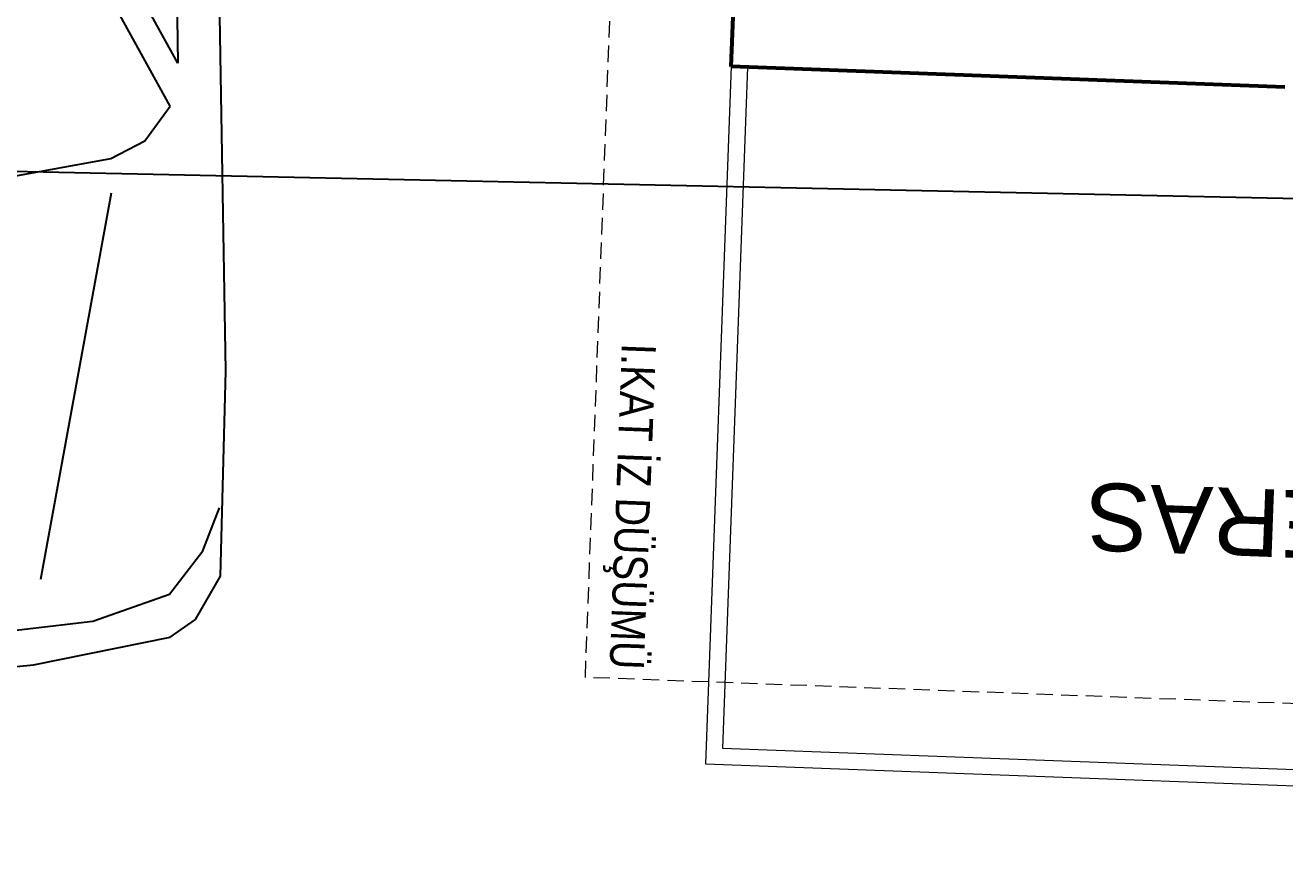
# Model space of a CAD drawing. Header units: centimetres. Extents: x 63871 to 181827, y -95930 to 42199.
# Drawn here: x 153104.4 to 153411.3, y 18542.1 to 18743.2 of the extents above; entities that cross this region are included whole.
import ezdxf

# ---------------------------------------------------------------- set-up
doc = ezdxf.new("R2010")
doc.units = ezdxf.units.CM
doc.linetypes.add('11-021_500-SatisOfisi_220512$0${ Diamond }', pattern=[12, 4, -2, 2, 2, -2])
for name, color, linetype, lineweight in [('A-AREA-IDEN', 7, 'Continuous', 9), ('A-FLOR-HRAL', 11, 'Continuous', 9), ('A-WALL', 12, 'Continuous', 50), ('ARM_Pen_No__252', 8, 'Continuous', 18), ('İz DÜŞÜMÜ', 7, '11-021_500-SatisOfisi_220512$0${ Diamond }', 18), ('OLUK', 222, 'Continuous', 15), ('ÇEKME MESAFESİ', 5, 'Continuous', 25)]:
    doc.layers.add(name, color=color, linetype=linetype, lineweight=lineweight)
doc.layers.add('furn', color=7, linetype='Continuous')
doc.styles.add('Arial', font='Arial.ttf', dxfattribs={"height": 250})
doc.styles.add('MtXpl_Arial_Narrow_1', font='')
doc.styles.get('MtXpl_Arial_Narrow_1').set_extended_font_data('Arial Narrow')

# ---------------------------------------------------------------- blocks, each defined once
blk = doc.blocks.new('HRD')
at = {"layer": 'ARM_Pen_No__252'}
h = blk.add_hatch(dxfattribs=at)
h.set_pattern_fill('AR-B816', color=256, scale=0.09)
h.set_pattern_definition([(0, (-39959.2, 0), (0, 18.288), []), (90, (-39959.2, 0), (-18.288, 18.288), [18.288, -18.288])])
h.paths.add_polyline_path([(154149.63, 35592.48), (154149.63, 35503.48), (154219.63, 35503.48), (154219.63, 35483.24), (154324.63, 35483.24), (154324.63, 35692.48), (154369.63, 35692.48), (154369.63, 35927.48), (154369.63, 35927.48), (154369.63, 36097.48), (154369.63, 36177.48), (154254.63, 36177.48), (153954.63, 36177.48), (153839.63, 36177.48), (153839.63, 35897.6), (153869.63, 35897.54), (153869.63, 35882.48), (154019.63, 35882.48), (154019.63, 35872.48), (154019.63, 35833.25, -0.444416), (154030.45, 35823.48, -0.444416), (154019.63, 35813.72), (154019.63, 35773.48), (153939.63, 35773.48), (153939.63, 35692.48), (154019.63, 35692.48), (154019.63, 35687.48), (154019.63, 35633.7), (154020.63, 35632.93), (154019.63, 35631.47), (154019.63, 35592.48), (154019.63, 35582.48), (153989.63, 35582.48), (153989.63, 35577.48), (153989.63, 35497.48), (153989.63, 35437.48), (153994.63, 35437.48), (154094.63, 35437.48), (154139.63, 35437.48), (154139.63, 35592.48)])
at = {"layer": 'A-FLOR-HRAL'}
for p, q in [((154389.63, 36367.48), (153819.63, 36367.48)), ((154389.63, 36197.48), (154389.63, 36367.48)), ((154385.63, 36363.48), (153823.63, 36363.48)), ((154385.63, 36197.48), (154385.63, 36363.48))]:
    blk.add_line(p, q, dxfattribs=at)
at = {"layer": 'A-WALL', "lineweight": 53}
for p, q in [((154254.63, 36197.48), (154389.63, 36197.48)), ((154389.63, 36197.48), (154389.63, 36097.48))]:
    blk.add_line(p, q, dxfattribs=at)
at = {"layer": 'İz DÜŞÜMÜ'}
blk.add_lwpolyline([(153819.63, 36347.48), (154419.63, 36347.49), (154419.63, 35292.49), (154159.63, 35292.49), (154159.63, 35357.48), (153819.63, 35357.48), (153819.63, 36347.48)], dxfattribs=at)
at = {"style": 'MtXpl_Arial_Narrow_1'}
blk.add_text('I.KAT İZ DÜŞÜMÜ', height=8.316, rotation=89.957, dxfattribs=at).set_placement((154413.75, 36265.76))
at = {"layer": 'A-AREA-IDEN', "insert": (154221.71, 36311.97), "char_height": 16.4692, "width": 224.1999, "attachment_point": 2, "line_spacing_factor": 0.941778, "style": 'Arial'}
blk.add_mtext('ZEMİN TERAS', dxfattribs=at)
blk = doc.blocks.new('02PCAR03')
at = {"color": 0, "linetype": 'ByBlock'}
for p, q in [((-170, 36), (-185, 35)), ((-35, 36), (-170, 36)), ((-11, 35), (-35, 36)), ((-185, 35), (-197, 33)), ((-185, 35), (-193, 32)), ((-14, 33), (-19, 35)), ((-6, 32), (-11, 35)), ((-197, 33), (-201, 30)), ((-9, 29), (-14, 33)), ((-193, 32), (-196, 30)), ((-144, 30), (-111, 31)), ((-111, 31), (-114, 23)), ((-111, 23), (-107, 31)), ((-107, 31), (-71, 31)), ((-71, 31), (-86, 23)), ((-4, 29), (-6, 32)), ((-201, 30), (-203, 27)), ((-196, 30), (-198, 27)), ((-145, 29), (-144, 30)), ((-66, 30), (-83, 21)), ((-62, 27), (-66, 30)), ((-138, 24), (-145, 29)), ((-6, 20), (-9, 29)), ((-1, 13), (-4, 29)), ((-203, 27), (-204, 0)), ((-198, 27), (-199, 0)), ((-159, 27), (-165, 25)), ((-153, 27), (-159, 27)), ((-149, 25), (-153, 27)), ((-60, 23), (-62, 27)), ((-165, 25), (-168, 22)), ((-148, 24), (-149, 25)), ((-148, 23), (-148, 24)), ((-133, 23), (-138, 24)), ((-149, 22), (-148, 23)), ((-114, 23), (-133, 23)), ((-86, 23), (-111, 23)), ((-58, 11), (-60, 23)), ((-11, 14), (-56, 23)), ((-168, 22), (-171, 8)), ((-150, 20), (-149, 22)), ((-83, 21), (-81, 17)), ((-151, 11), (-150, 20)), ((-4, 0), (-6, 20)), ((-81, 17), (-80, 11)), ((0, 0), (-1, 13)), ((-151, 0), (-151, 11)), ((-80, 11), (-79, 0)), ((-57, 0), (-58, 11)), ((-171, 8), (-171, 0)), ((-203, -27), (-204, 0)), ((-198, -27), (-199, 0)), ((-171, -8), (-171, 0)), ((-151, 0), (-151, -11)), ((-80, -11), (-79, 0)), ((-57, 0), (-58, -11)), ((-4, 0), (-6, -20)), ((0, 0), (-1, -13)), ((-168, -22), (-171, -8)), ((-151, -11), (-150, -20)), ((-81, -17), (-80, -11)), ((-58, -11), (-60, -23)), ((-1, -13), (-4, -29)), ((-11, -14), (-56, -23)), ((-83, -21), (-81, -17)), ((-150, -20), (-149, -22)), ((-6, -20), (-9, -29)), ((-165, -25), (-168, -22)), ((-149, -22), (-148, -23)), ((-66, -30), (-83, -21)), ((-148, -23), (-148, -24)), ((-133, -23), (-138, -24)), ((-114, -23), (-133, -23)), ((-111, -31), (-114, -23)), ((-86, -23), (-111, -23)), ((-111, -23), (-107, -31)), ((-71, -31), (-86, -23)), ((-60, -23), (-62, -27)), ((-159, -27), (-165, -25)), ((-149, -25), (-153, -27)), ((-148, -24), (-149, -25)), ((-138, -24), (-145, -29)), ((-201, -30), (-203, -27)), ((-196, -30), (-198, -27)), ((-153, -27), (-159, -27)), ((-62, -27), (-66, -30)), ((-145, -29), (-144, -30)), ((-9, -29), (-14, -33)), ((-4, -29), (-6, -32)), ((-197, -33), (-201, -30)), ((-193, -32), (-196, -30)), ((-144, -30), (-111, -31)), ((-185, -35), (-193, -32)), ((-107, -31), (-71, -31)), ((-6, -32), (-11, -35)), ((-185, -35), (-197, -33)), ((-14, -33), (-19, -35)), ((-170, -36), (-185, -35)), ((-11, -35), (-35, -36)), ((-35, -36), (-170, -36))]:
    blk.add_line(p, q, dxfattribs=at)
blk = doc.blocks.new('yerleşim planı')
at = {"layer": 'ÇEKME MESAFESİ'}
blk.add_lwpolyline([(-10271.22, 8561.4), (-11017.88, 6545.68), (-10466.32, 2734.9), (-10398.78, 2675.06), (-6364.28, 2589.26), (-5268.64, 2566.09), (-424.4, 2463.67), (-171.65, 2458.32), (-155.7, 2473.21), (-40.83, 5105.4), (273.34, 12259.01)], dxfattribs=at)
at = {"rotation": 177.873189238168}
blk.add_blockref('HRD', (152474.25, 32993.48), dxfattribs=at)
at = {"layer": 'furn', "linetype": 'Continuous', "xscale": 2.086125961570064, "yscale": 2.086125961570064, "zscale": 2.086125961570064, "rotation": 270.9296038315418}
blk.add_blockref('02PCAR03', (-3349.46, 2402.24), dxfattribs=at)

msp = doc.modelspace()

# ---------------------------------------------------------------- block references
at = {"layer": 'OLUK'}
msp.add_blockref('yerleşim planı', (156428.79, 16182.58), dxfattribs=at)

doc.saveas('drawing.dxf')
